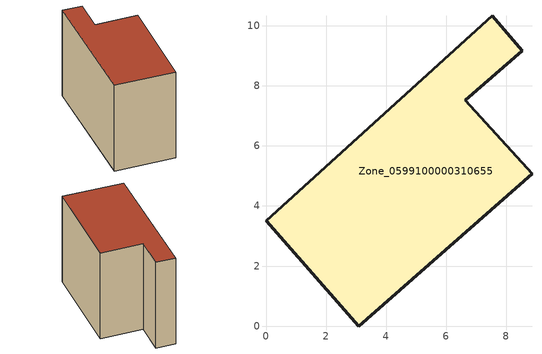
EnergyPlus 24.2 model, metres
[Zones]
Zone_0599100000310655
 floor ground (C_G): 0,3.51 7.54,10.33 8.53,9.17 6.64,7.52 8.86,5.07 3.09,0 z0
 wall outside (C_F): 3.09,0 8.86,5.07 6.64,7.52 8.53,9.17 7.54,10.33 0,3.51 3.09,0 z0:7.42
 roof outside (C_R): 7.54,10.33 0,3.51 3.09,0 8.86,5.07 6.64,7.52 8.53,9.17 z7.42
[BUILDING]
Pand.0599100000310655: North Axis=0; Terrain=City; Loads Convergence Tolerance Value=0.04; Temperature Convergence Tolerance Value=0.4; Solar Distribution=FullExterior; Maximum Number of Warmup Days=25; Minimum Number of Warmup Days=1
[Site:Location]
Rotterdam.The.Hague.AP_ZH_NLD Design_Conditions: Latitude=51.96; Longitude=4.45; Time Zone=1; Elevation=-4.5
[SITE:GROUNDTEMPERATURE:BUILDINGSURFACE]
18, 18, 18, 18, 18, 18, 18, 18, 18, 18, 18, 18
[MATERIAL] Thermal Absorptance=0.9; Solar Absorptance=0.7; Visible Absorptance=0.7
Name | Roughness | Thickness | Conductivity | Density | Specific Heat
G.TI.1946 | MediumSmooth | 0.15 | 1 | 540 | 1210
F.TI.1946 | Rough | 0.3 | 0.857143 | 1920 | 840
R.TI.1946 | MediumRough | 0.2 | 0.1 | 1500 | 1000
[CONSTRUCTION]
C_G: G.TI.1946
C_F: F.TI.1946
C_R: R.TI.1946
[ZONE]
Zone_0599100000310655: Type=1; Multiplier=1; Ceiling Height=Autocalculate; Volume=Autocalculate; Floor Area=autocalculate; Part of Total Floor Area=Yes
[ZONEINFILTRATION:DESIGNFLOWRATE]
Infil_Zone_0599100000310655: Zone or ZoneList or Space or SpaceList=Zone_0599100000310655; Schedule=AlwaysOn; Design Flow Rate Calculation Method=Flow/Area; Flow Rate per Floor Area=0.003; Constant Term Coefficient=1; Temperature Term Coefficient=0; Velocity Term Coefficient=0; Velocity Squared Term Coefficient=0
[HVACTEMPLATE:ZONE:IDEALLOADSAIRSYSTEM]
Zone_0599100000310655: Maximum Heating Supply Air Temperature=50; Minimum Cooling Supply Air Temperature=13; Maximum Heating Supply Air Humidity Ratio=0.0156; Minimum Cooling Supply Air Humidity Ratio=0.0077; Heating Limit=NoLimit; Cooling Limit=NoLimit; Dehumidification Control Type=ConstantSensibleHeatRatio; Cooling Sensible Heat Ratio=0.7; Dehumidification Setpoint=60; Humidification Control Type=None; Humidification Setpoint=30; Outdoor Air Method=None; Outdoor Air Flow Rate per Person=0.00944; Outdoor Air Flow Rate per Zone Floor Area=0; Outdoor Air Flow Rate per Zone=0; Demand Controlled Ventilation Type=None; Outdoor Air Economizer Type=NoEconomizer; Heat Recovery Type=None; Sensible Heat Recovery Effectiveness=0.7; Latent Heat Recovery Effectiveness=0.65
[ZONECONTROL:THERMOSTAT]
ThermostatControl_Zone_0599100000310655: Zone or ZoneList=Zone_0599100000310655; Control Type Schedule=DualSetpointControlType; Control 1=Thermostat_Zone_0599100000310655; Temperature Difference Between Cutout And Setpoint=0
[THERMOSTATSETPOINT:DUALSETPOINT]
Thermostat_Zone_0599100000310655: Heating Setpoint Temperature Schedule=HeatingSetpoint_Zone_0599100000310655; Cooling Setpoint Temperature Schedule=CoolingSetpoint_Zone_0599100000310655
[SCHEDULE:COMPACT]
HeatingSetpoint_Zone_0599100000310655: Through: 12/31, For: AllDays, Until: 24:00, 21
CoolingSetpoint_Zone_0599100000310655: Through: 12/31, For: AllDays, Until: 24:00, 24
DualSetpointControlType: Through: 12/31, For: AllDays, Until: 24:00, 4
AlwaysOn: Through: 12/31, For: AllDays, Until: 24:00, 1
